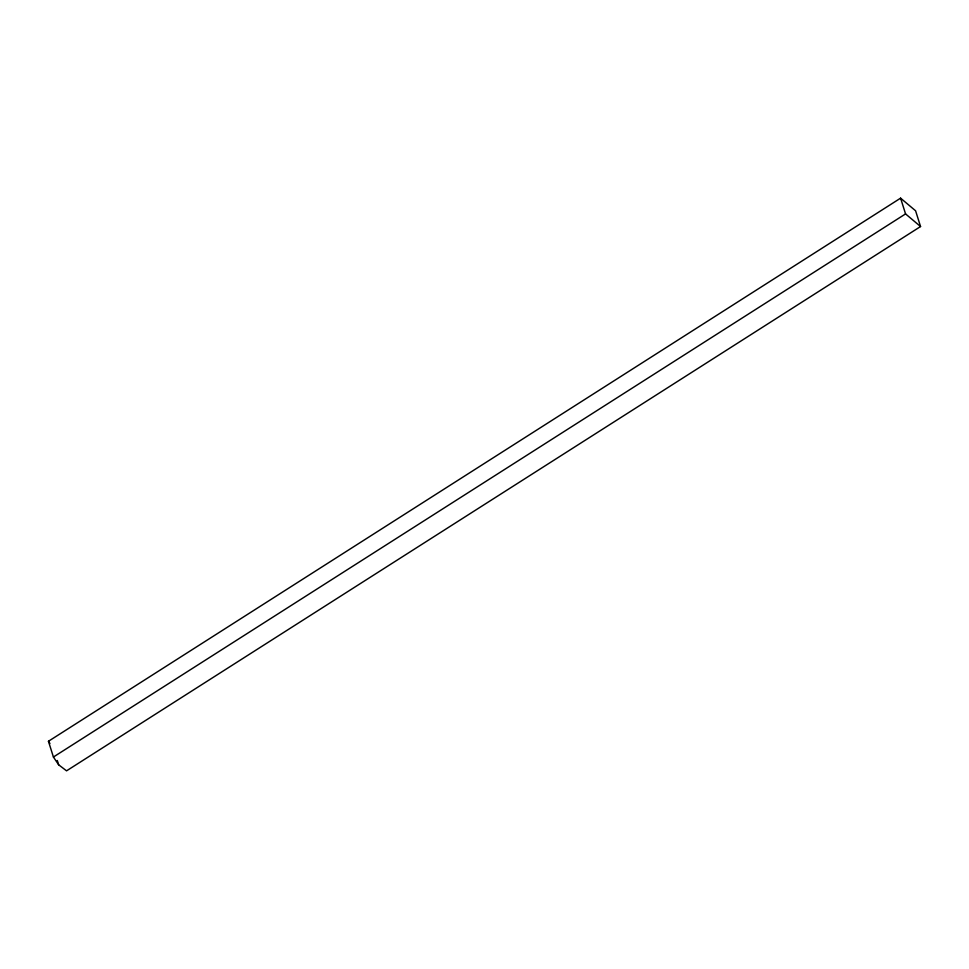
<?xml version="1.0" encoding="UTF-8"?>
<svg xmlns="http://www.w3.org/2000/svg" width="969" height="969" viewBox="0 0 969 969"><rect width="100%" height="100%" fill="white"/><g stroke="black" fill="none" stroke-linecap="round" stroke-linejoin="round"><path stroke-width="1.45" d="M48.45 741.273L900.589 198.16L915.584 210.782L920.55 226.54L66.546 770.839L58.649 764.783L53.416 757.019L48.45 741.273L49.952 743.489M53.416 757.019L905.555 213.907L920.55 226.54M900.589 198.16L905.555 213.907M57.304 760.483L58.649 764.783"/></g></svg>
